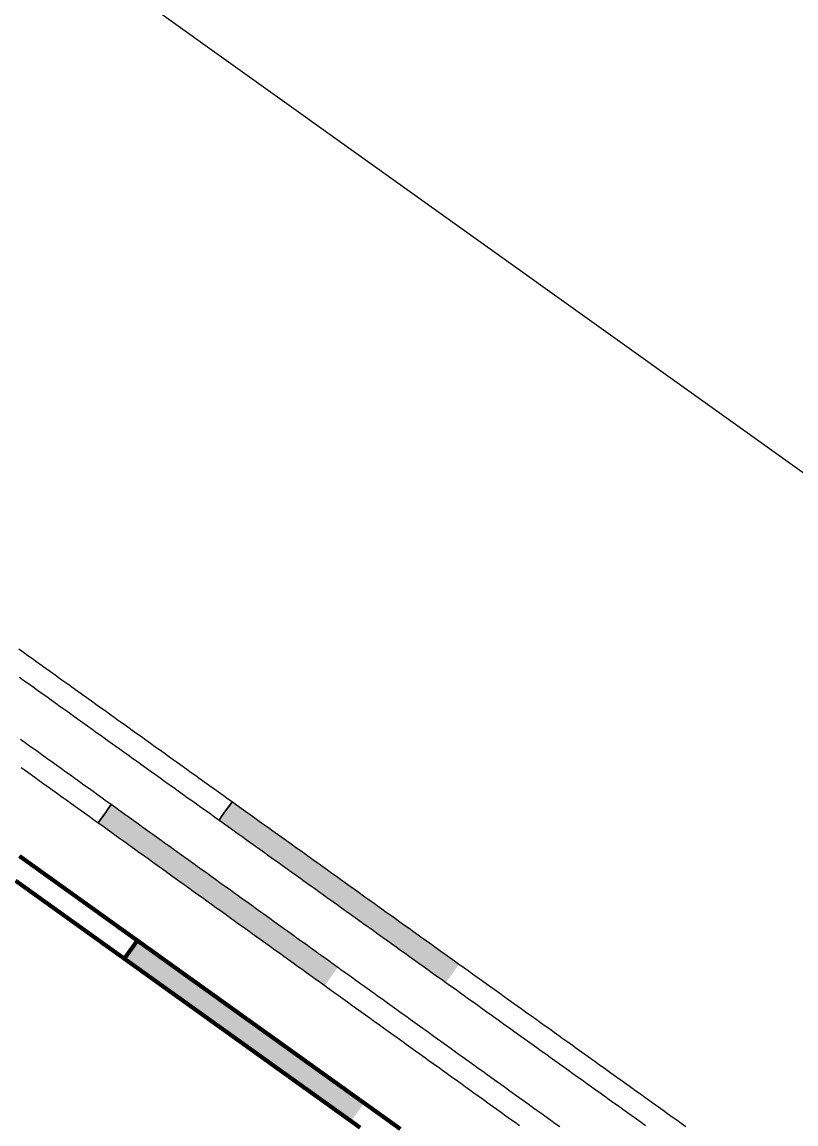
# Model space of a CAD drawing. Header units: inches. Extents: x 36473197 to 36486087, y 3899343 to 3911260.
# Drawn here: x 36483228.2 to 36483283.7, y 3904796.9 to 3904875.8 of the extents above; entities that cross this region are included whole.
import ezdxf

# ---------------------------------------------------------------- set-up
doc = ezdxf.new("R2010")
doc.units = ezdxf.units.IN
doc.header["$MEASUREMENT"] = 0
doc.layers.get('0').update_dxf_attribs({"lineweight": 0})
doc.layers.get('Defpoints').update_dxf_attribs({"lineweight": 0})
for name, color, linetype, lineweight in [('四盘区辅运巷', 7, 'Continuous', 0), ('西平正线', 7, 'Continuous', 0), ('钻孔', 7, 'Continuous', 0)]:
    doc.layers.add(name, color=color, linetype=linetype, lineweight=lineweight)
doc.styles.add('仿宋', font='simfang.ttf')
doc.linetypes.add('铁路', pattern='A,-0.01,[9,西北矿业高家堡煤矿2022年采掘接续图(2022.8.14).shx,S=1.5748e-06,R=0,X=0,Y=0.0004],-0.01,[10,西北矿业高家堡煤矿2022年采掘接续图(2022.8.14).shx,S=1.5748e-06,R=0,X=0,Y=0.0004]', length=0.02)
doc.dimstyles.get("Standard").update_dxf_attribs({"dimtxt": 30, "dimasz": 20, "dimexe": 0.18, "dimexo": 0.0625, "dimgap": 0.09, "dimtad": 1, "dimdec": 0, "dimzin": 0, "dimdsep": 46, "dimtxsty": '仿宋', "dimcen": 0.09, "dimclrd": 150, "dimclre": 150, "dimadec": 0, "dimazin": 0, "dimtfac": 1, "dimtdec": 0, "dimtofl": 0, "dimtmove": 0, "dimatfit": 3, "dimfxl": 1, "dimtolj": 1, "dimtzin": 0, "dimlwd": 0, "dimarcsym": 0})

# ---------------------------------------------------------------- blocks, each defined once
blk = doc.blocks.new('lr_block_12_1')
blk.add_hatch(color=7).paths.add_polyline_path([(552.306, 288.638), (551.981, 288.871), (551.656, 289.104), (551.33, 289.337), (551.005, 289.57), (550.68, 289.803), (550.355, 290.036), (550.03, 290.269), (549.705, 290.502), (549.38, 290.735), (549.054, 290.968), (548.729, 291.201), (548.404, 291.434), (548.079, 291.667), (547.754, 291.899), (547.429, 292.132), (547.104, 292.365), (546.778, 292.598), (546.453, 292.831), (546.128, 293.064), (545.803, 293.297), (545.478, 293.53), (545.153, 293.763), (544.828, 293.996), (544.502, 294.229), (544.177, 294.462), (543.852, 294.695), (543.527, 294.928), (543.202, 295.161), (542.877, 295.394), (542.552, 295.627), (542.226, 295.86), (541.901, 296.093), (541.576, 296.326), (541.251, 296.559), (540.926, 296.792), (540.601, 297.025), (540.276, 297.258), (539.95, 297.491), (539.625, 297.724), (539.3, 297.957), (538.975, 298.19), (538.65, 298.423), (538.325, 298.656), (537.999, 298.889), (537.674, 299.122), (537.349, 299.355), (537.024, 299.588), (536.699, 299.821), (536.374, 300.054), (536.049, 300.287), (535.816, 299.962), (535.583, 299.636), (535.35, 299.311), (535.117, 298.986), (535.442, 298.753), (535.767, 298.52), (536.092, 298.287), (536.417, 298.054), (536.742, 297.821), (537.068, 297.588), (537.393, 297.355), (537.718, 297.122), (538.043, 296.889), (538.368, 296.656), (538.693, 296.423), (539.018, 296.19), (539.344, 295.957), (539.669, 295.724), (539.994, 295.491), (540.319, 295.259), (540.644, 295.026), (540.969, 294.793), (541.294, 294.56), (541.62, 294.327), (541.945, 294.094), (542.27, 293.861), (542.595, 293.628), (542.92, 293.395), (543.245, 293.162), (543.57, 292.929), (543.896, 292.696), (544.221, 292.463), (544.546, 292.23), (544.871, 291.997), (545.196, 291.764), (545.521, 291.531), (545.847, 291.298), (546.172, 291.065), (546.497, 290.832), (546.822, 290.599), (547.147, 290.366), (547.472, 290.133), (547.797, 289.9), (548.123, 289.667), (548.448, 289.434), (548.773, 289.201), (549.098, 288.968), (549.423, 288.735), (549.748, 288.502), (550.073, 288.269), (550.399, 288.036), (550.724, 287.803), (551.049, 287.57), (551.374, 287.337), (551.607, 287.662), (551.84, 287.987), (552.073, 288.313)], flags=17)
at = {"color": 7, "const_width": 0.3}
for points in [[(536.049, 300.287), (535.723, 300.52), (535.398, 300.753), (535.073, 300.986), (534.748, 301.219), (534.423, 301.452), (534.098, 301.685), (533.773, 301.918), (533.448, 302.151), (533.123, 302.384), (532.798, 302.617), (532.472, 302.85), (532.147, 303.083), (531.822, 303.316), (531.497, 303.549), (531.172, 303.782), (530.847, 304.015), (530.522, 304.248), (530.197, 304.481), (529.872, 304.714), (529.547, 304.947), (529.221, 305.18), (528.896, 305.413), (528.571, 305.646), (528.246, 305.88), (527.921, 306.113), (527.596, 306.346)], [(527.314, 304.579), (527.639, 304.346), (527.964, 304.113), (528.289, 303.88), (528.614, 303.647), (528.94, 303.414), (529.265, 303.181), (529.59, 302.948), (529.915, 302.715), (530.24, 302.482), (530.565, 302.249), (530.89, 302.016), (531.215, 301.783), (531.54, 301.55), (531.865, 301.317), (532.191, 301.084), (532.516, 300.85), (532.841, 300.617), (533.166, 300.384), (533.491, 300.151), (533.816, 299.918), (534.141, 299.685), (534.466, 299.452), (534.792, 299.219), (535.117, 298.986), (535.35, 299.311), (535.583, 299.636), (535.816, 299.962), (536.049, 300.287)], [(554.907, 286.774), (554.582, 287.007), (554.257, 287.24), (553.932, 287.473), (553.607, 287.706), (553.281, 287.939), (552.956, 288.172), (552.631, 288.405), (552.306, 288.638), (551.981, 288.871), (551.656, 289.104), (551.33, 289.337), (551.005, 289.57), (550.68, 289.803), (550.355, 290.036), (550.03, 290.269), (549.705, 290.502), (549.38, 290.735), (549.054, 290.968), (548.729, 291.201), (548.404, 291.434), (548.079, 291.667), (547.754, 291.899), (547.429, 292.132), (547.104, 292.365), (546.778, 292.598), (546.453, 292.831), (546.128, 293.064), (545.803, 293.297), (545.478, 293.53), (545.153, 293.763), (544.828, 293.996), (544.502, 294.229), (544.177, 294.462), (543.852, 294.695), (543.527, 294.928), (543.202, 295.161), (542.877, 295.394), (542.552, 295.627), (542.226, 295.86), (541.901, 296.093), (541.576, 296.326), (541.251, 296.559), (540.926, 296.792), (540.601, 297.025), (540.276, 297.258), (539.95, 297.491), (539.625, 297.724), (539.3, 297.957), (538.975, 298.19), (538.65, 298.423), (538.325, 298.656), (537.999, 298.889), (537.674, 299.122), (537.349, 299.355), (537.024, 299.588), (536.699, 299.821), (536.374, 300.054), (536.049, 300.287), (535.816, 299.962), (535.583, 299.636), (535.35, 299.311), (535.117, 298.986), (535.442, 298.753), (535.767, 298.52), (536.092, 298.287), (536.417, 298.054), (536.742, 297.821), (537.068, 297.588), (537.393, 297.355), (537.718, 297.122), (538.043, 296.889), (538.368, 296.656), (538.693, 296.423), (539.018, 296.19), (539.344, 295.957), (539.669, 295.724), (539.994, 295.491), (540.319, 295.259), (540.644, 295.026), (540.969, 294.793), (541.294, 294.56), (541.62, 294.327), (541.945, 294.094), (542.27, 293.861), (542.595, 293.628), (542.92, 293.395), (543.245, 293.162), (543.57, 292.929), (543.896, 292.696), (544.221, 292.463), (544.546, 292.23), (544.871, 291.997), (545.196, 291.764), (545.521, 291.531), (545.847, 291.298), (546.172, 291.065), (546.497, 290.832), (546.822, 290.599), (547.147, 290.366), (547.472, 290.133), (547.797, 289.9), (548.123, 289.667), (548.448, 289.434), (548.773, 289.201), (549.098, 288.968), (549.423, 288.735), (549.748, 288.502), (550.073, 288.269), (550.399, 288.036), (550.724, 287.803), (551.049, 287.57), (551.374, 287.337), (551.699, 287.104), (552.024, 286.871)]]:
    blk.add_lwpolyline(points, dxfattribs=at)
blk = doc.blocks.new('*D204')
at = {"layer": 'Defpoints', "color": 0, "transparency": 16777216}
for p in [(36476925.515, 3911082.357), (36486060.147, 3904950.043), (36485936.086, 3904772.871)]:
    blk.add_point(p, dxfattribs=at)
at = {"layer": '四盘区辅运巷', "color": 150, "lineweight": -2, "transparency": 16777216}
for p, q in [((36476925.551, 3911082.408), (36477049.68, 3911259.676)), ((36485936.122, 3904772.922), (36486060.251, 3904950.19))]:
    blk.add_line(p, q, dxfattribs=at)
at = {"layer": '四盘区辅运巷', "color": 150, "lineweight": 0, "transparency": 16777216}
blk.add_line((36477065.959, 3911248.057), (36486043.765, 3904961.514), dxfattribs=at)
at = {"layer": '四盘区辅运巷', "color": 150, "transparency": 16777216}
for points in [[(36477067.871, 3911250.787), (36477064.047, 3911245.326), (36477049.577, 3911259.528)], [(36486045.677, 3904964.245), (36486041.853, 3904958.784), (36486060.147, 3904950.043)]]:
    blk.add_solid(points, dxfattribs=at)
at = {"layer": '四盘区辅运巷', "color": 0, "transparency": 16777216, "insert": (36481563.616, 3908117.287), "char_height": 30, "attachment_point": 5, "rotation": 324.99908, "style": '仿宋'}
blk.add_mtext('\\A1;1100', dxfattribs=at)

msp = doc.modelspace()

# ---------------------------------------------------------------- hatches: boundary and pattern name
at = {"layer": '西平正线'}
for points in [[(36483250.844, 3904808.075), (36483250.52, 3904808.309), (36483250.195, 3904808.542), (36483249.87, 3904808.775), (36483249.545, 3904809.009), (36483249.22, 3904809.242), (36483248.895, 3904809.476), (36483248.571, 3904809.709), (36483248.246, 3904809.942), (36483247.921, 3904810.176), (36483247.596, 3904810.409), (36483247.271, 3904810.643), (36483246.946, 3904810.876), (36483246.622, 3904811.109), (36483246.297, 3904811.343), (36483245.972, 3904811.576), (36483245.647, 3904811.81), (36483245.322, 3904812.043), (36483244.997, 3904812.277), (36483244.673, 3904812.51), (36483244.348, 3904812.743), (36483244.023, 3904812.977), (36483243.698, 3904813.21), (36483243.373, 3904813.444), (36483243.048, 3904813.677), (36483242.723, 3904813.91), (36483242.399, 3904814.144), (36483242.074, 3904814.377), (36483241.749, 3904814.611), (36483241.424, 3904814.844), (36483241.099, 3904815.077), (36483240.774, 3904815.311), (36483240.45, 3904815.544), (36483240.125, 3904815.778), (36483239.8, 3904816.011), (36483239.475, 3904816.244), (36483239.15, 3904816.478), (36483238.825, 3904816.711), (36483238.501, 3904816.945), (36483238.176, 3904817.178), (36483237.851, 3904817.412), (36483237.526, 3904817.645), (36483237.201, 3904817.878), (36483236.876, 3904818.112), (36483236.552, 3904818.345), (36483236.227, 3904818.579), (36483235.902, 3904818.812), (36483235.577, 3904819.045), (36483235.252, 3904819.279), (36483234.927, 3904819.512), (36483234.603, 3904819.746), (36483234.369, 3904819.421), (36483234.136, 3904819.096), (36483233.902, 3904818.771), (36483233.669, 3904818.446), (36483233.994, 3904818.213), (36483234.319, 3904817.979), (36483234.643, 3904817.746), (36483234.968, 3904817.513), (36483235.293, 3904817.279), (36483235.618, 3904817.046), (36483235.943, 3904816.812), (36483236.268, 3904816.579), (36483236.592, 3904816.346), (36483236.917, 3904816.112), (36483237.242, 3904815.879), (36483237.567, 3904815.645), (36483237.892, 3904815.412), (36483238.217, 3904815.179), (36483238.541, 3904814.945), (36483238.866, 3904814.712), (36483239.191, 3904814.478), (36483239.516, 3904814.245), (36483239.841, 3904814.011), (36483240.166, 3904813.778), (36483240.491, 3904813.545), (36483240.815, 3904813.311), (36483241.14, 3904813.078), (36483241.465, 3904812.844), (36483241.79, 3904812.611), (36483242.115, 3904812.378), (36483242.44, 3904812.144), (36483242.764, 3904811.911), (36483243.089, 3904811.677), (36483243.414, 3904811.444), (36483243.739, 3904811.211), (36483244.064, 3904810.977), (36483244.389, 3904810.744), (36483244.713, 3904810.51), (36483245.038, 3904810.277), (36483245.363, 3904810.044), (36483245.688, 3904809.81), (36483246.013, 3904809.577), (36483246.338, 3904809.343), (36483246.662, 3904809.11), (36483246.987, 3904808.876), (36483247.312, 3904808.643), (36483247.637, 3904808.41), (36483247.962, 3904808.176), (36483248.287, 3904807.943), (36483248.611, 3904807.709), (36483248.936, 3904807.476), (36483249.261, 3904807.243), (36483249.586, 3904807.009), (36483249.911, 3904806.776), (36483250.144, 3904807.101), (36483250.378, 3904807.425), (36483250.611, 3904807.75)], [(36483259.53, 3904808.296), (36483259.205, 3904808.528), (36483258.88, 3904808.761), (36483258.554, 3904808.994), (36483258.229, 3904809.227), (36483257.904, 3904809.46), (36483257.579, 3904809.693), (36483257.254, 3904809.926), (36483256.928, 3904810.158), (36483256.603, 3904810.391), (36483256.278, 3904810.624), (36483255.953, 3904810.857), (36483255.627, 3904811.09), (36483255.302, 3904811.323), (36483254.977, 3904811.556), (36483254.652, 3904811.788), (36483254.326, 3904812.021), (36483254.001, 3904812.254), (36483253.676, 3904812.487), (36483253.351, 3904812.72), (36483253.025, 3904812.953), (36483252.7, 3904813.186), (36483252.375, 3904813.418), (36483252.05, 3904813.651), (36483251.725, 3904813.884), (36483251.399, 3904814.117), (36483251.074, 3904814.35), (36483250.749, 3904814.583), (36483250.424, 3904814.816), (36483250.098, 3904815.048), (36483249.773, 3904815.281), (36483249.448, 3904815.514), (36483249.123, 3904815.747), (36483248.797, 3904815.98), (36483248.472, 3904816.213), (36483248.147, 3904816.446), (36483247.822, 3904816.678), (36483247.496, 3904816.911), (36483247.171, 3904817.144), (36483246.846, 3904817.377), (36483246.521, 3904817.61), (36483246.196, 3904817.843), (36483245.87, 3904818.076), (36483245.545, 3904818.308), (36483245.22, 3904818.541), (36483244.895, 3904818.774), (36483244.569, 3904819.007), (36483244.244, 3904819.24), (36483243.919, 3904819.473), (36483243.594, 3904819.706), (36483243.268, 3904819.938), (36483243.036, 3904819.613), (36483242.803, 3904819.288), (36483242.57, 3904818.963), (36483242.337, 3904818.637), (36483242.662, 3904818.405), (36483242.987, 3904818.172), (36483243.313, 3904817.939), (36483243.638, 3904817.706), (36483243.963, 3904817.473), (36483244.288, 3904817.24), (36483244.614, 3904817.007), (36483244.939, 3904816.775), (36483245.264, 3904816.542), (36483245.589, 3904816.309), (36483245.915, 3904816.076), (36483246.24, 3904815.843), (36483246.565, 3904815.61), (36483246.89, 3904815.377), (36483247.216, 3904815.145), (36483247.541, 3904814.912), (36483247.866, 3904814.679), (36483248.191, 3904814.446), (36483248.516, 3904814.213), (36483248.842, 3904813.98), (36483249.167, 3904813.747), (36483249.492, 3904813.515), (36483249.817, 3904813.282), (36483250.143, 3904813.049), (36483250.468, 3904812.816), (36483250.793, 3904812.583), (36483251.118, 3904812.35), (36483251.444, 3904812.117), (36483251.769, 3904811.885), (36483252.094, 3904811.652), (36483252.419, 3904811.419), (36483252.745, 3904811.186), (36483253.07, 3904810.953), (36483253.395, 3904810.72), (36483253.72, 3904810.487), (36483254.045, 3904810.255), (36483254.371, 3904810.022), (36483254.696, 3904809.789), (36483255.021, 3904809.556), (36483255.346, 3904809.323), (36483255.672, 3904809.09), (36483255.997, 3904808.858), (36483256.322, 3904808.625), (36483256.647, 3904808.392), (36483256.973, 3904808.159), (36483257.298, 3904807.926), (36483257.623, 3904807.693), (36483257.948, 3904807.46), (36483258.274, 3904807.228), (36483258.599, 3904806.995), (36483258.832, 3904807.32), (36483259.064, 3904807.645), (36483259.297, 3904807.97)]]:
    msp.add_hatch(color=7, dxfattribs=at).paths.add_polyline_path(points, flags=17)

# ---------------------------------------------------------------- linework, layer by layer
at = {"layer": '西平正线', "color": 7, "linetype": 'Continuous', "lineweight": 0, "flags": 128}
for points in [[(36483243.268, 3904819.938), (36483242.943, 3904820.171), (36483242.618, 3904820.404), (36483242.293, 3904820.637), (36483241.967, 3904820.87), (36483241.642, 3904821.103), (36483241.317, 3904821.336), (36483240.992, 3904821.568), (36483240.667, 3904821.801), (36483240.341, 3904822.034), (36483240.016, 3904822.267), (36483239.691, 3904822.5), (36483239.366, 3904822.733), (36483239.04, 3904822.965), (36483238.715, 3904823.198), (36483238.39, 3904823.431), (36483238.065, 3904823.664), (36483237.739, 3904823.897), (36483237.414, 3904824.13), (36483237.089, 3904824.363), (36483236.764, 3904824.595), (36483236.438, 3904824.828), (36483236.113, 3904825.061), (36483235.788, 3904825.294), (36483235.463, 3904825.527), (36483235.138, 3904825.76), (36483234.812, 3904825.993), (36483234.487, 3904826.225), (36483234.162, 3904826.458), (36483233.837, 3904826.691), (36483233.511, 3904826.924), (36483233.186, 3904827.157), (36483232.861, 3904827.39), (36483232.536, 3904827.623), (36483232.21, 3904827.855), (36483231.885, 3904828.088), (36483231.56, 3904828.321), (36483231.235, 3904828.554), (36483230.909, 3904828.787), (36483230.584, 3904829.02), (36483230.259, 3904829.253), (36483229.934, 3904829.485), (36483229.609, 3904829.718), (36483229.283, 3904829.951), (36483228.958, 3904830.184), (36483228.633, 3904830.417), (36483228.308, 3904830.65), (36483227.982, 3904830.883)], [(36483228.027, 3904828.883), (36483228.352, 3904828.65), (36483228.677, 3904828.417), (36483229.002, 3904828.185), (36483229.328, 3904827.952), (36483229.653, 3904827.719), (36483229.978, 3904827.486), (36483230.303, 3904827.253), (36483230.629, 3904827.02), (36483230.954, 3904826.787), (36483231.279, 3904826.555), (36483231.604, 3904826.322), (36483231.929, 3904826.089), (36483232.255, 3904825.856), (36483232.58, 3904825.623), (36483232.905, 3904825.39), (36483233.23, 3904825.157), (36483233.556, 3904824.925), (36483233.881, 3904824.692), (36483234.206, 3904824.459), (36483234.531, 3904824.226), (36483234.857, 3904823.993), (36483235.182, 3904823.76), (36483235.507, 3904823.527), (36483235.832, 3904823.295), (36483236.158, 3904823.062), (36483236.483, 3904822.829), (36483236.808, 3904822.596), (36483237.133, 3904822.363), (36483237.458, 3904822.13), (36483237.784, 3904821.897), (36483238.109, 3904821.665), (36483238.434, 3904821.432), (36483238.759, 3904821.199), (36483239.085, 3904820.966), (36483239.41, 3904820.733), (36483239.735, 3904820.5), (36483240.06, 3904820.267), (36483240.386, 3904820.035), (36483240.711, 3904819.802), (36483241.036, 3904819.569), (36483241.361, 3904819.336), (36483241.687, 3904819.103), (36483242.012, 3904818.87), (36483242.337, 3904818.637), (36483242.57, 3904818.963), (36483242.803, 3904819.288), (36483243.036, 3904819.613), (36483243.268, 3904819.938)], [(36483234.603, 3904819.746), (36483234.278, 3904819.979), (36483233.953, 3904820.212), (36483233.628, 3904820.446), (36483233.303, 3904820.679), (36483232.978, 3904820.913), (36483232.653, 3904821.146), (36483232.329, 3904821.379), (36483232.004, 3904821.613), (36483231.679, 3904821.846), (36483231.354, 3904822.08), (36483231.029, 3904822.313), (36483230.704, 3904822.547), (36483230.38, 3904822.78), (36483230.055, 3904823.013), (36483229.73, 3904823.247), (36483229.405, 3904823.48), (36483229.08, 3904823.714), (36483228.755, 3904823.947), (36483228.431, 3904824.18), (36483228.106, 3904824.414)], [(36483228.147, 3904822.414), (36483228.471, 3904822.181), (36483228.796, 3904821.947), (36483229.121, 3904821.714), (36483229.446, 3904821.481), (36483229.771, 3904821.247), (36483230.096, 3904821.014), (36483230.421, 3904820.78), (36483230.745, 3904820.547), (36483231.07, 3904820.314), (36483231.395, 3904820.08), (36483231.72, 3904819.847), (36483232.045, 3904819.613), (36483232.37, 3904819.38), (36483232.694, 3904819.146), (36483233.019, 3904818.913), (36483233.344, 3904818.68), (36483233.669, 3904818.446), (36483233.902, 3904818.771), (36483234.136, 3904819.096), (36483234.369, 3904819.421), (36483234.603, 3904819.746)], [(36483266.762, 3904796.638), (36483266.437, 3904796.872), (36483266.112, 3904797.105), (36483265.787, 3904797.338), (36483265.462, 3904797.572), (36483265.137, 3904797.805), (36483264.813, 3904798.039), (36483264.488, 3904798.272), (36483264.163, 3904798.505), (36483263.838, 3904798.739), (36483263.513, 3904798.972), (36483263.188, 3904799.206), (36483262.863, 3904799.439), (36483262.539, 3904799.672), (36483262.214, 3904799.906), (36483261.889, 3904800.139), (36483261.564, 3904800.373), (36483261.239, 3904800.606), (36483260.914, 3904800.839), (36483260.59, 3904801.073), (36483260.265, 3904801.306), (36483259.94, 3904801.54), (36483259.615, 3904801.773), (36483259.29, 3904802.007), (36483258.965, 3904802.24), (36483258.641, 3904802.473), (36483258.316, 3904802.707), (36483257.991, 3904802.94), (36483257.666, 3904803.174), (36483257.341, 3904803.407), (36483257.016, 3904803.64), (36483256.692, 3904803.874), (36483256.367, 3904804.107), (36483256.042, 3904804.341), (36483255.717, 3904804.574), (36483255.392, 3904804.807), (36483255.067, 3904805.041), (36483254.743, 3904805.274), (36483254.418, 3904805.508), (36483254.093, 3904805.741), (36483253.768, 3904805.974), (36483253.443, 3904806.208), (36483253.118, 3904806.441), (36483252.793, 3904806.675), (36483252.469, 3904806.908), (36483252.144, 3904807.142), (36483251.819, 3904807.375), (36483251.494, 3904807.608), (36483251.169, 3904807.842), (36483250.844, 3904808.075), (36483250.52, 3904808.309), (36483250.195, 3904808.542), (36483249.87, 3904808.775), (36483249.545, 3904809.009), (36483249.22, 3904809.242), (36483248.895, 3904809.476), (36483248.571, 3904809.709), (36483248.246, 3904809.942), (36483247.921, 3904810.176), (36483247.596, 3904810.409), (36483247.271, 3904810.643), (36483246.946, 3904810.876), (36483246.622, 3904811.109), (36483246.297, 3904811.343), (36483245.972, 3904811.576), (36483245.647, 3904811.81), (36483245.322, 3904812.043), (36483244.997, 3904812.277), (36483244.673, 3904812.51), (36483244.348, 3904812.743), (36483244.023, 3904812.977), (36483243.698, 3904813.21), (36483243.373, 3904813.444), (36483243.048, 3904813.677), (36483242.723, 3904813.91), (36483242.399, 3904814.144), (36483242.074, 3904814.377), (36483241.749, 3904814.611), (36483241.424, 3904814.844), (36483241.099, 3904815.077), (36483240.774, 3904815.311), (36483240.45, 3904815.544), (36483240.125, 3904815.778), (36483239.8, 3904816.011), (36483239.475, 3904816.244), (36483239.15, 3904816.478), (36483238.825, 3904816.711), (36483238.501, 3904816.945), (36483238.176, 3904817.178), (36483237.851, 3904817.412), (36483237.526, 3904817.645), (36483237.201, 3904817.878), (36483236.876, 3904818.112), (36483236.552, 3904818.345), (36483236.227, 3904818.579), (36483235.902, 3904818.812), (36483235.577, 3904819.045), (36483235.252, 3904819.279), (36483234.927, 3904819.512), (36483234.603, 3904819.746), (36483234.369, 3904819.421), (36483234.136, 3904819.096), (36483233.902, 3904818.771), (36483233.669, 3904818.446), (36483233.994, 3904818.213), (36483234.319, 3904817.979), (36483234.643, 3904817.746), (36483234.968, 3904817.513), (36483235.293, 3904817.279), (36483235.618, 3904817.046), (36483235.943, 3904816.812), (36483236.268, 3904816.579), (36483236.592, 3904816.346), (36483236.917, 3904816.112), (36483237.242, 3904815.879), (36483237.567, 3904815.645), (36483237.892, 3904815.412), (36483238.217, 3904815.179), (36483238.541, 3904814.945), (36483238.866, 3904814.712), (36483239.191, 3904814.478), (36483239.516, 3904814.245), (36483239.841, 3904814.011), (36483240.166, 3904813.778), (36483240.491, 3904813.545), (36483240.815, 3904813.311), (36483241.14, 3904813.078), (36483241.465, 3904812.844), (36483241.79, 3904812.611), (36483242.115, 3904812.378), (36483242.44, 3904812.144), (36483242.764, 3904811.911), (36483243.089, 3904811.677), (36483243.414, 3904811.444), (36483243.739, 3904811.211), (36483244.064, 3904810.977), (36483244.389, 3904810.744), (36483244.713, 3904810.51), (36483245.038, 3904810.277), (36483245.363, 3904810.044), (36483245.688, 3904809.81), (36483246.013, 3904809.577), (36483246.338, 3904809.343), (36483246.662, 3904809.11), (36483246.987, 3904808.876), (36483247.312, 3904808.643), (36483247.637, 3904808.41), (36483247.962, 3904808.176), (36483248.287, 3904807.943), (36483248.611, 3904807.709), (36483248.936, 3904807.476), (36483249.261, 3904807.243), (36483249.586, 3904807.009), (36483249.911, 3904806.776), (36483250.236, 3904806.542), (36483250.561, 3904806.309), (36483250.885, 3904806.076), (36483251.21, 3904805.842), (36483251.535, 3904805.609), (36483251.86, 3904805.375), (36483252.185, 3904805.142), (36483252.51, 3904804.909), (36483252.834, 3904804.675), (36483253.159, 3904804.442), (36483253.484, 3904804.208), (36483253.809, 3904803.975), (36483254.134, 3904803.741), (36483254.459, 3904803.508), (36483254.783, 3904803.275), (36483255.108, 3904803.041), (36483255.433, 3904802.808), (36483255.758, 3904802.574), (36483256.083, 3904802.341), (36483256.408, 3904802.108), (36483256.732, 3904801.874), (36483257.057, 3904801.641), (36483257.382, 3904801.407), (36483257.707, 3904801.174), (36483258.032, 3904800.941), (36483258.357, 3904800.707), (36483258.681, 3904800.474), (36483259.006, 3904800.24), (36483259.331, 3904800.007), (36483259.656, 3904799.774), (36483259.981, 3904799.54), (36483260.306, 3904799.307), (36483260.631, 3904799.073), (36483260.955, 3904798.84), (36483261.28, 3904798.606), (36483261.605, 3904798.373), (36483261.93, 3904798.14), (36483262.255, 3904797.906), (36483262.58, 3904797.673), (36483262.904, 3904797.439), (36483263.229, 3904797.206), (36483263.554, 3904796.973), (36483263.879, 3904796.739)], [(36483275.793, 3904796.655), (36483275.468, 3904796.888), (36483275.143, 3904797.121), (36483274.817, 3904797.353), (36483274.492, 3904797.586), (36483274.167, 3904797.819), (36483273.841, 3904798.052), (36483273.516, 3904798.284), (36483273.191, 3904798.517), (36483272.866, 3904798.75), (36483272.54, 3904798.983), (36483272.215, 3904799.215), (36483271.89, 3904799.448), (36483271.564, 3904799.681), (36483271.239, 3904799.914), (36483270.914, 3904800.146), (36483270.588, 3904800.379), (36483270.263, 3904800.612), (36483269.938, 3904800.845), (36483269.613, 3904801.077), (36483269.287, 3904801.31), (36483268.962, 3904801.543), (36483268.637, 3904801.776), (36483268.312, 3904802.009), (36483267.986, 3904802.241), (36483267.661, 3904802.474), (36483267.336, 3904802.707), (36483267.011, 3904802.94), (36483266.685, 3904803.173), (36483266.36, 3904803.406), (36483266.035, 3904803.638), (36483265.71, 3904803.871), (36483265.384, 3904804.104), (36483265.059, 3904804.337), (36483264.734, 3904804.57), (36483264.409, 3904804.803), (36483264.084, 3904805.036), (36483263.758, 3904805.268), (36483263.433, 3904805.501), (36483263.108, 3904805.734), (36483262.783, 3904805.967), (36483262.457, 3904806.2), (36483262.132, 3904806.433), (36483261.807, 3904806.666), (36483261.482, 3904806.898), (36483261.156, 3904807.131), (36483260.831, 3904807.364), (36483260.506, 3904807.597), (36483260.181, 3904807.83), (36483259.855, 3904808.063), (36483259.53, 3904808.296), (36483259.205, 3904808.528), (36483258.88, 3904808.761), (36483258.554, 3904808.994), (36483258.229, 3904809.227), (36483257.904, 3904809.46), (36483257.579, 3904809.693), (36483257.254, 3904809.926), (36483256.928, 3904810.158), (36483256.603, 3904810.391), (36483256.278, 3904810.624), (36483255.953, 3904810.857), (36483255.627, 3904811.09), (36483255.302, 3904811.323), (36483254.977, 3904811.556), (36483254.652, 3904811.788), (36483254.326, 3904812.021), (36483254.001, 3904812.254), (36483253.676, 3904812.487), (36483253.351, 3904812.72), (36483253.025, 3904812.953), (36483252.7, 3904813.186), (36483252.375, 3904813.418), (36483252.05, 3904813.651), (36483251.725, 3904813.884), (36483251.399, 3904814.117), (36483251.074, 3904814.35), (36483250.749, 3904814.583), (36483250.424, 3904814.816), (36483250.098, 3904815.048), (36483249.773, 3904815.281), (36483249.448, 3904815.514), (36483249.123, 3904815.747), (36483248.797, 3904815.98), (36483248.472, 3904816.213), (36483248.147, 3904816.446), (36483247.822, 3904816.678), (36483247.496, 3904816.911), (36483247.171, 3904817.144), (36483246.846, 3904817.377), (36483246.521, 3904817.61), (36483246.196, 3904817.843), (36483245.87, 3904818.076), (36483245.545, 3904818.308), (36483245.22, 3904818.541), (36483244.895, 3904818.774), (36483244.569, 3904819.007), (36483244.244, 3904819.24), (36483243.919, 3904819.473), (36483243.594, 3904819.706), (36483243.268, 3904819.938), (36483243.036, 3904819.613), (36483242.803, 3904819.288), (36483242.57, 3904818.963), (36483242.337, 3904818.637), (36483242.662, 3904818.405), (36483242.987, 3904818.172), (36483243.313, 3904817.939), (36483243.638, 3904817.706), (36483243.963, 3904817.473), (36483244.288, 3904817.24), (36483244.614, 3904817.007), (36483244.939, 3904816.775), (36483245.264, 3904816.542), (36483245.589, 3904816.309), (36483245.915, 3904816.076), (36483246.24, 3904815.843), (36483246.565, 3904815.61), (36483246.89, 3904815.377), (36483247.216, 3904815.145), (36483247.541, 3904814.912), (36483247.866, 3904814.679), (36483248.191, 3904814.446), (36483248.516, 3904814.213), (36483248.842, 3904813.98), (36483249.167, 3904813.747), (36483249.492, 3904813.515), (36483249.817, 3904813.282), (36483250.143, 3904813.049), (36483250.468, 3904812.816), (36483250.793, 3904812.583), (36483251.118, 3904812.35), (36483251.444, 3904812.117), (36483251.769, 3904811.885), (36483252.094, 3904811.652), (36483252.419, 3904811.419), (36483252.745, 3904811.186), (36483253.07, 3904810.953), (36483253.395, 3904810.72), (36483253.72, 3904810.487), (36483254.045, 3904810.255), (36483254.371, 3904810.022), (36483254.696, 3904809.789), (36483255.021, 3904809.556), (36483255.346, 3904809.323), (36483255.672, 3904809.09), (36483255.997, 3904808.858), (36483256.322, 3904808.625), (36483256.647, 3904808.392), (36483256.973, 3904808.159), (36483257.298, 3904807.926), (36483257.623, 3904807.693), (36483257.948, 3904807.46), (36483258.274, 3904807.228), (36483258.599, 3904806.995), (36483258.924, 3904806.762), (36483259.249, 3904806.529), (36483259.574, 3904806.296), (36483259.9, 3904806.063), (36483260.225, 3904805.83), (36483260.55, 3904805.598), (36483260.875, 3904805.365), (36483261.201, 3904805.132), (36483261.526, 3904804.899), (36483261.851, 3904804.666), (36483262.176, 3904804.433), (36483262.502, 3904804.2), (36483262.827, 3904803.968), (36483263.152, 3904803.735), (36483263.477, 3904803.502), (36483263.803, 3904803.269), (36483264.128, 3904803.036), (36483264.453, 3904802.803), (36483264.778, 3904802.57), (36483265.104, 3904802.338), (36483265.429, 3904802.105), (36483265.754, 3904801.872), (36483266.079, 3904801.639), (36483266.404, 3904801.406), (36483266.73, 3904801.173), (36483267.055, 3904800.94), (36483267.38, 3904800.708), (36483267.705, 3904800.475), (36483268.031, 3904800.242), (36483268.356, 3904800.009), (36483268.681, 3904799.776), (36483269.007, 3904799.544), (36483269.332, 3904799.311), (36483269.657, 3904799.078), (36483269.983, 3904798.845), (36483270.308, 3904798.612), (36483270.633, 3904798.38), (36483270.959, 3904798.147), (36483271.284, 3904797.914), (36483271.609, 3904797.681), (36483271.935, 3904797.449), (36483272.26, 3904797.216), (36483272.585, 3904796.983), (36483272.91, 3904796.75)]]:
    msp.add_lwpolyline(points, dxfattribs=at)
at = {"layer": '钻孔', "linetype": '铁路', "lineweight": 5, "ltscale": 5000, "flags": 128}
msp.add_lwpolyline([(36481842.607, 3905989.707), (36481864.098, 3905952.301), (36481945.18, 3905837.471), (36482000, 3905773.823), (36482065.958, 3905714.443), (36484236.572, 3904162.725), (36484432.158, 3904050.128), (36484500, 3904018.356), (36484788.707, 3903926.797)], dxfattribs=at)

# ---------------------------------------------------------------- block references
at = {"layer": '西平正线'}
msp.add_blockref('lr_block_12_1', (36482700.429, 3904509.716, -0.202), dxfattribs=at)

# ---------------------------------------------------------------- dimensions: what is measured, and where the dimension line sits
at = {"layer": '四盘区辅运巷'}
dim = msp.add_aligned_dim(p1=(36476925.515, 3911082.357), p2=(36485936.086, 3904772.871), distance=216.289, text='1100', dimstyle='Standard', dxfattribs=at)
dim.commit()
dim.dimension.update_dxf_attribs({"geometry": '*D204', "text_midpoint": (36481563.616, 3908117.287)})

doc.saveas('drawing.dxf')
